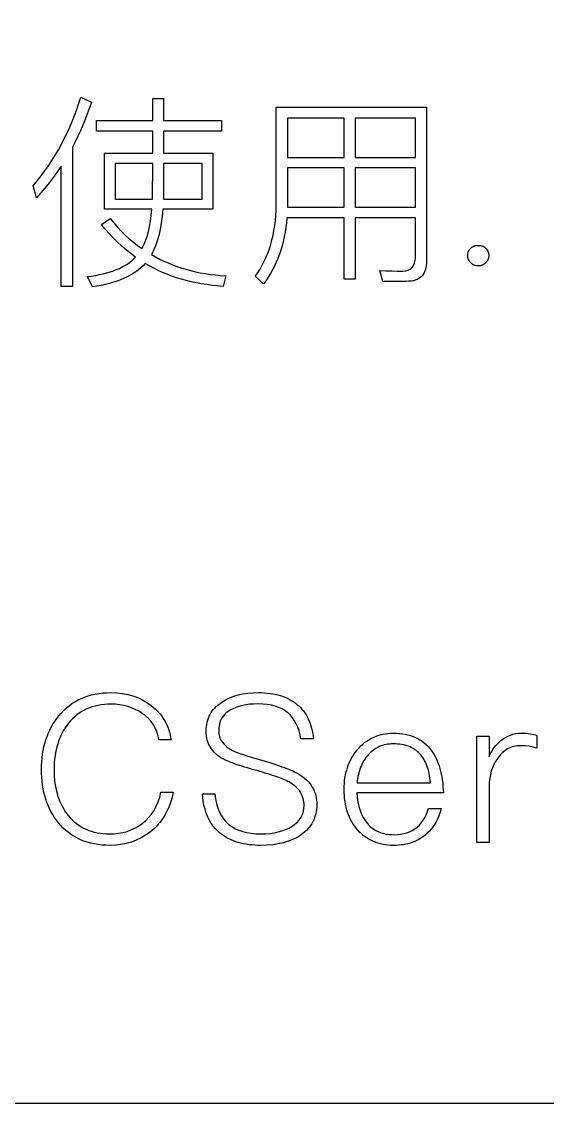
# Model space of a CAD drawing. Extents: x -100 to 100, y -100 to 100.
# Drawn here: x -53.97 to -42.26, y -100 to -75.91 of the extents above; entities that cross this region are included whole.
import ezdxf

# ---------------------------------------------------------------- set-up
doc = ezdxf.new("R2010")
doc.units = 0
doc.header["$MEASUREMENT"] = 0
doc.layers.get('0').update_dxf_attribs({"linetype": 'CONTINUOUS'})

msp = doc.modelspace()

# ---------------------------------------------------------------- linework, layer by layer
msp.add_lwpolyline([(-0.24952, -99.99999), (-95.999521, -99.99999), (-95.999521, -99.99999, -0.414214), (-99.999521, -95.99999), (-99.999521, -95.99999), (-99.999521, -0.249997)], format="xyb")
for points in [[(-53.093223, -79.129756), (-53.225356, -79.31979), (-53.225356, -79.31979), (-53.360356, -79.500078), (-53.360356, -79.500078), (-53.498228, -79.67063), (-53.498228, -79.67063), (-53.638955, -79.831431), (-53.638955, -79.831431), (-53.716929, -79.565435), (-53.716929, -79.565435), (-53.627319, -79.456138), (-53.627319, -79.456138), (-53.540791, -79.344941), (-53.540791, -79.344941), (-53.457344, -79.231846), (-53.457344, -79.231846), (-53.376982, -79.116851), (-53.376982, -79.116851), (-53.299697, -78.999961), (-53.299697, -78.999961), (-53.225498, -78.881167), (-53.225498, -78.881167), (-53.154375, -78.760483), (-53.154375, -78.760483), (-53.086338, -78.637891), (-53.086338, -78.637891), (-53.021377, -78.513408), (-53.021377, -78.513408), (-52.959502, -78.387017), (-52.959502, -78.387017), (-52.900703, -78.25873), (-52.900703, -78.25873), (-52.844995, -78.128545), (-52.844995, -78.128545), (-52.792358, -77.996465), (-52.792358, -77.996465), (-52.742808, -77.862485), (-52.742808, -77.862485), (-52.696338, -77.726602), (-52.696338, -77.726602), (-52.652949, -77.588818), (-52.652949, -77.588818), (-52.419058, -77.698892), (-52.419058, -77.698892), (-52.462769, -77.829956), (-52.462769, -77.829956), (-52.509058, -77.959438), (-52.509058, -77.959438), (-52.55793, -78.087344), (-52.55793, -78.087344), (-52.60938, -78.213677), (-52.60938, -78.213677), (-52.663408, -78.338438), (-52.663408, -78.338438), (-52.72002, -78.461611), (-52.72002, -78.461611), (-52.779209, -78.583218), (-52.779209, -78.583218), (-52.840977, -78.703237), (-52.840977, -78.703237), (-52.840977, -81.808037), (-52.840977, -81.808037), (-53.093223, -81.808037), (-53.093223, -81.808037), (-53.093223, -79.129756)], [(-52.304409, -78.111641), (-51.052397, -78.111641), (-51.052397, -78.111641), (-51.052397, -77.616343), (-51.052397, -77.616343), (-50.809326, -77.616343), (-50.809326, -77.616343), (-50.809326, -78.111641), (-50.809326, -78.111641), (-49.52064, -78.111641), (-49.52064, -78.111641), (-49.52064, -78.345527), (-49.52064, -78.345527), (-50.809326, -78.345527), (-50.809326, -78.345527), (-50.809326, -78.83624), (-50.809326, -78.83624), (-49.713252, -78.83624), (-49.713252, -78.83624), (-49.713252, -80.088252), (-49.713252, -80.088252), (-50.827681, -80.088252), (-50.827681, -80.088252), (-50.843662, -80.247476), (-50.843662, -80.247476), (-50.864082, -80.397241), (-50.864082, -80.397241), (-50.88895, -80.537544), (-50.88895, -80.537544), (-50.918257, -80.668389), (-50.918257, -80.668389), (-50.952012, -80.78978), (-50.952012, -80.78978), (-50.9902, -80.901714), (-50.9902, -80.901714), (-51.032837, -81.00418), (-51.032837, -81.00418), (-51.079917, -81.097192), (-51.079917, -81.097192), (-50.990669, -81.147944), (-50.990669, -81.147944), (-50.899478, -81.195869), (-50.899478, -81.195869), (-50.806362, -81.240957), (-50.806362, -81.240957), (-50.711304, -81.283218), (-50.711304, -81.283218), (-50.614316, -81.322646), (-50.614316, -81.322646), (-50.515391, -81.359243), (-50.515391, -81.359243), (-50.414531, -81.393018), (-50.414531, -81.393018), (-50.311738, -81.423955), (-50.311738, -81.423955), (-50.207007, -81.452065), (-50.207007, -81.452065), (-50.100347, -81.477339), (-50.100347, -81.477339), (-49.991748, -81.499785), (-49.991748, -81.499785), (-49.881216, -81.519404), (-49.881216, -81.519404), (-49.76875, -81.536187), (-49.76875, -81.536187), (-49.654346, -81.550142), (-49.654346, -81.550142), (-49.538008, -81.56127), (-49.538008, -81.56127), (-49.419736, -81.569561), (-49.419736, -81.569561), (-49.483945, -81.803447), (-49.483945, -81.803447), (-49.606807, -81.79394), (-49.606807, -81.79394), (-49.727729, -81.781455), (-49.727729, -81.781455), (-49.846714, -81.765996), (-49.846714, -81.765996), (-49.963774, -81.747563), (-49.963774, -81.747563), (-50.078892, -81.726157), (-50.078892, -81.726157), (-50.192075, -81.701772), (-50.192075, -81.701772), (-50.30332, -81.674419), (-50.30332, -81.674419), (-50.412637, -81.644087), (-50.412637, -81.644087), (-50.52002, -81.610786), (-50.52002, -81.610786), (-50.625464, -81.574517), (-50.625464, -81.574517), (-50.72897, -81.535259), (-50.72897, -81.535259), (-50.830547, -81.493037), (-50.830547, -81.493037), (-50.930186, -81.447842), (-50.930186, -81.447842), (-51.027891, -81.399663), (-51.027891, -81.399663), (-51.123662, -81.348525), (-51.123662, -81.348525), (-51.2175, -81.294404), (-51.2175, -81.294404), (-51.264023, -81.343198), (-51.264023, -81.343198), (-51.31417, -81.389844), (-51.31417, -81.389844), (-51.36793, -81.434346), (-51.36793, -81.434346), (-51.425308, -81.476694), (-51.425308, -81.476694), (-51.486304, -81.516899), (-51.486304, -81.516899), (-51.550923, -81.554951), (-51.550923, -81.554951), (-51.61916, -81.590845), (-51.61916, -81.590845), (-51.691016, -81.6246), (-51.691016, -81.6246), (-51.766489, -81.656196), (-51.766489, -81.656196), (-51.845581, -81.685649), (-51.845581, -81.685649), (-51.928291, -81.712944), (-51.928291, -81.712944), (-52.014619, -81.738101), (-52.014619, -81.738101), (-52.10457, -81.761108), (-52.10457, -81.761108), (-52.19814, -81.781953), (-52.19814, -81.781953), (-52.295322, -81.800664), (-52.295322, -81.800664), (-52.396128, -81.817212), (-52.396128, -81.817212), (-52.506201, -81.58791), (-52.506201, -81.58791), (-52.412793, -81.574922), (-52.412793, -81.574922), (-52.3229, -81.560039), (-52.3229, -81.560039), (-52.236514, -81.543252), (-52.236514, -81.543252), (-52.153638, -81.524565), (-52.153638, -81.524565), (-52.074277, -81.503979), (-52.074277, -81.503979), (-51.998428, -81.481499), (-51.998428, -81.481499), (-51.926094, -81.457114), (-51.926094, -81.457114), (-51.857261, -81.43084), (-51.857261, -81.43084), (-51.791948, -81.402661), (-51.791948, -81.402661), (-51.730142, -81.372583), (-51.730142, -81.372583), (-51.671846, -81.340605), (-51.671846, -81.340605), (-51.617065, -81.306724), (-51.617065, -81.306724), (-51.565791, -81.270947), (-51.565791, -81.270947), (-51.518032, -81.233276), (-51.518032, -81.233276), (-51.473784, -81.193701), (-51.473784, -81.193701), (-51.433047, -81.152231), (-51.433047, -81.152231), (-51.537236, -81.07563), (-51.537236, -81.07563), (-51.638848, -80.994868), (-51.638848, -80.994868), (-51.737881, -80.909951), (-51.737881, -80.909951), (-51.834331, -80.820879), (-51.834331, -80.820879), (-51.928198, -80.727661), (-51.928198, -80.727661), (-52.019492, -80.630273), (-52.019492, -80.630273), (-52.108208, -80.528735), (-52.108208, -80.528735), (-52.194336, -80.423042), (-52.194336, -80.423042), (-51.997139, -80.290044), (-51.997139, -80.290044), (-51.917886, -80.388857), (-51.917886, -80.388857), (-51.836045, -80.483521), (-51.836045, -80.483521), (-51.751636, -80.574019), (-51.751636, -80.574019), (-51.664644, -80.660366), (-51.664644, -80.660366), (-51.575068, -80.742559), (-51.575068, -80.742559), (-51.48292, -80.820596), (-51.48292, -80.820596), (-51.388188, -80.894478), (-51.388188, -80.894478), (-51.290879, -80.964199), (-51.290879, -80.964199), (-51.248311, -80.880293), (-51.248311, -80.880293), (-51.210049, -80.789067), (-51.210049, -80.789067), (-51.176084, -80.690542), (-51.176084, -80.690542), (-51.146416, -80.584697), (-51.146416, -80.584697), (-51.121045, -80.471553), (-51.121045, -80.471553), (-51.09998, -80.351094), (-51.09998, -80.351094), (-51.083208, -80.22333), (-51.083208, -80.22333), (-51.070737, -80.088252), (-51.070737, -80.088252), (-52.125552, -80.088252), (-52.125552, -80.088252), (-52.125552, -78.83624), (-52.125552, -78.83624), (-51.052397, -78.83624), (-51.052397, -78.83624), (-51.052397, -78.345527), (-51.052397, -78.345527), (-52.304409, -78.345527), (-52.304409, -78.345527), (-52.304409, -78.111641)], [(-48.064092, -80.276279), (-48.074175, -80.386294), (-48.074175, -80.386294), (-48.087236, -80.493906), (-48.087236, -80.493906), (-48.103271, -80.599121), (-48.103271, -80.599121), (-48.12228, -80.701934), (-48.12228, -80.701934), (-48.144263, -80.802344), (-48.144263, -80.802344), (-48.169219, -80.900347), (-48.169219, -80.900347), (-48.197148, -80.995962), (-48.197148, -80.995962), (-48.228047, -81.08917), (-48.228047, -81.08917), (-48.261924, -81.179976), (-48.261924, -81.179976), (-48.298774, -81.268384), (-48.298774, -81.268384), (-48.338594, -81.354395), (-48.338594, -81.354395), (-48.381396, -81.437998), (-48.381396, -81.437998), (-48.427163, -81.519209), (-48.427163, -81.519209), (-48.475908, -81.598013), (-48.475908, -81.598013), (-48.527627, -81.674419), (-48.527627, -81.674419), (-48.582319, -81.748418), (-48.582319, -81.748418), (-48.765767, -81.57874), (-48.765767, -81.57874), (-48.710737, -81.499434), (-48.710737, -81.499434), (-48.659141, -81.417441), (-48.659141, -81.417441), (-48.610991, -81.332759), (-48.610991, -81.332759), (-48.566274, -81.245386), (-48.566274, -81.245386), (-48.525, -81.155332), (-48.525, -81.155332), (-48.487163, -81.062583), (-48.487163, -81.062583), (-48.452769, -80.967158), (-48.452769, -80.967158), (-48.421812, -80.869043), (-48.421812, -80.869043), (-48.394297, -80.768237), (-48.394297, -80.768237), (-48.37022, -80.664741), (-48.37022, -80.664741), (-48.34958, -80.55856), (-48.34958, -80.55856), (-48.332383, -80.449702), (-48.332383, -80.449702), (-48.318623, -80.338145), (-48.318623, -80.338145), (-48.308306, -80.223901), (-48.308306, -80.223901), (-48.301431, -80.106973), (-48.301431, -80.106973), (-48.297988, -79.987363), (-48.297988, -79.987363), (-48.297988, -77.813545), (-48.297988, -77.813545), (-44.950127, -77.813545), (-44.950127, -77.813545), (-44.950127, -81.243955), (-44.950127, -81.243955), (-44.951885, -81.298374), (-44.951885, -81.298374), (-44.957148, -81.349292), (-44.957148, -81.349292), (-44.965933, -81.396689), (-44.965933, -81.396689), (-44.978218, -81.440581), (-44.978218, -81.440581), (-44.994019, -81.480967), (-44.994019, -81.480967), (-45.01333, -81.517832), (-45.01333, -81.517832), (-45.036152, -81.551187), (-45.036152, -81.551187), (-45.062485, -81.581035), (-45.062485, -81.581035), (-45.092334, -81.607363), (-45.092334, -81.607363), (-45.125684, -81.63019), (-45.125684, -81.63019), (-45.162554, -81.649507), (-45.162554, -81.649507), (-45.202935, -81.665298), (-45.202935, -81.665298), (-45.246826, -81.677593), (-45.246826, -81.677593), (-45.294224, -81.686372), (-45.294224, -81.686372), (-45.345137, -81.691636), (-45.345137, -81.691636), (-45.399556, -81.693389), (-45.399556, -81.693389), (-45.926968, -81.693389), (-45.926968, -81.693389), (-45.991167, -81.450322), (-45.991167, -81.450322), (-45.856167, -81.456343), (-45.856167, -81.456343), (-45.726323, -81.460649), (-45.726323, -81.460649), (-45.601636, -81.463228), (-45.601636, -81.463228), (-45.482109, -81.464082), (-45.482109, -81.464082), (-45.415469, -81.459209), (-45.415469, -81.459209), (-45.35771, -81.44459), (-45.35771, -81.44459), (-45.308843, -81.420229), (-45.308843, -81.420229), (-45.268857, -81.386118), (-45.268857, -81.386118), (-45.237759, -81.342266), (-45.237759, -81.342266), (-45.215547, -81.288667), (-45.215547, -81.288667), (-45.202222, -81.225322), (-45.202222, -81.225322), (-45.197778, -81.152231), (-45.197778, -81.152231), (-45.197778, -80.276279), (-45.197778, -80.276279), (-46.541509, -80.276279), (-46.541509, -80.276279), (-46.541509, -81.642939), (-46.541509, -81.642939), (-46.78916, -81.642939), (-46.78916, -81.642939), (-46.78916, -80.276279), (-46.78916, -80.276279), (-48.064092, -80.276279)], [(-46.78916, -78.056602), (-48.045752, -78.056602), (-48.045752, -78.056602), (-48.045752, -78.932554), (-48.045752, -78.932554), (-46.78916, -78.932554), (-46.78916, -78.932554), (-46.78916, -78.056602)], [(-45.197778, -78.932554), (-45.197778, -78.056602), (-45.197778, -78.056602), (-46.541509, -78.056602), (-46.541509, -78.056602), (-46.541509, -78.932554), (-46.541509, -78.932554), (-45.197778, -78.932554)], [(-51.056978, -79.863535), (-51.052397, -79.065552), (-51.052397, -79.065552), (-51.89166, -79.065552), (-51.89166, -79.065552), (-51.89166, -79.863535), (-51.89166, -79.863535), (-51.056978, -79.863535)], [(-49.951729, -79.863535), (-49.951729, -79.065552), (-49.951729, -79.065552), (-50.809326, -79.065552), (-50.809326, -79.065552), (-50.809326, -79.776392), (-50.809326, -79.776392), (-50.813921, -79.863535), (-50.813921, -79.863535), (-49.951729, -79.863535)], [(-48.045752, -79.16186), (-48.045752, -80.005703), (-48.045752, -80.005703), (-48.050342, -80.042393), (-48.050342, -80.042393), (-46.78916, -80.042393), (-46.78916, -80.042393), (-46.78916, -79.16186), (-46.78916, -79.16186), (-48.045752, -79.16186)], [(-45.197778, -80.042393), (-45.197778, -79.16186), (-45.197778, -79.16186), (-46.541509, -79.16186), (-46.541509, -79.16186), (-46.541509, -80.042393), (-46.541509, -80.042393), (-45.197778, -80.042393)], [(-43.799009, -80.89082), (-43.786543, -80.891074), (-43.786543, -80.891074), (-43.77436, -80.891826), (-43.77436, -80.891826), (-43.762466, -80.893076), (-43.762466, -80.893076), (-43.750854, -80.894834), (-43.750854, -80.894834), (-43.739536, -80.897095), (-43.739536, -80.897095), (-43.728501, -80.899849), (-43.728501, -80.899849), (-43.717754, -80.903115), (-43.717754, -80.903115), (-43.70729, -80.90687), (-43.70729, -80.90687), (-43.697114, -80.911138), (-43.697114, -80.911138), (-43.687227, -80.915898), (-43.687227, -80.915898), (-43.677622, -80.921167), (-43.677622, -80.921167), (-43.668306, -80.926934), (-43.668306, -80.926934), (-43.659277, -80.933208), (-43.659277, -80.933208), (-43.650532, -80.939971), (-43.650532, -80.939971), (-43.642075, -80.947251), (-43.642075, -80.947251), (-43.633906, -80.95502), (-43.633906, -80.95502), (-43.625576, -80.962651), (-43.625576, -80.962651), (-43.617783, -80.970645), (-43.617783, -80.970645), (-43.610532, -80.978989), (-43.610532, -80.978989), (-43.603813, -80.9877), (-43.603813, -80.9877), (-43.597632, -80.996768), (-43.597632, -80.996768), (-43.591992, -81.006187), (-43.591992, -81.006187), (-43.586885, -81.015967), (-43.586885, -81.015967), (-43.582314, -81.026108), (-43.582314, -81.026108), (-43.578286, -81.036606), (-43.578286, -81.036606), (-43.57479, -81.047461), (-43.57479, -81.047461), (-43.571836, -81.058672), (-43.571836, -81.058672), (-43.569419, -81.070244), (-43.569419, -81.070244), (-43.567539, -81.082178), (-43.567539, -81.082178), (-43.566191, -81.094468), (-43.566191, -81.094468), (-43.565391, -81.107119), (-43.565391, -81.107119), (-43.565122, -81.120117), (-43.565122, -81.120117), (-43.565405, -81.131519), (-43.565405, -81.131519), (-43.566265, -81.142769), (-43.566265, -81.142769), (-43.5677, -81.153877), (-43.5677, -81.153877), (-43.569707, -81.164839), (-43.569707, -81.164839), (-43.572285, -81.175654), (-43.572285, -81.175654), (-43.575439, -81.186338), (-43.575439, -81.186338), (-43.579165, -81.196865), (-43.579165, -81.196865), (-43.583462, -81.207261), (-43.583462, -81.207261), (-43.588335, -81.217505), (-43.588335, -81.217505), (-43.593784, -81.227617), (-43.593784, -81.227617), (-43.599805, -81.237568), (-43.599805, -81.237568), (-43.606396, -81.247388), (-43.606396, -81.247388), (-43.61356, -81.257061), (-43.61356, -81.257061), (-43.621304, -81.266592), (-43.621304, -81.266592), (-43.629614, -81.275977), (-43.629614, -81.275977), (-43.638496, -81.285225), (-43.638496, -81.285225), (-43.647725, -81.292993), (-43.647725, -81.292993), (-43.657056, -81.300273), (-43.657056, -81.300273), (-43.666499, -81.307046), (-43.666499, -81.307046), (-43.67605, -81.313311), (-43.67605, -81.313311), (-43.685703, -81.319087), (-43.685703, -81.319087), (-43.695464, -81.324355), (-43.695464, -81.324355), (-43.705337, -81.329116), (-43.705337, -81.329116), (-43.715317, -81.333379), (-43.715317, -81.333379), (-43.7254, -81.337139), (-43.7254, -81.337139), (-43.735596, -81.3404), (-43.735596, -81.3404), (-43.745894, -81.343159), (-43.745894, -81.343159), (-43.756304, -81.345415), (-43.756304, -81.345415), (-43.766821, -81.347173), (-43.766821, -81.347173), (-43.777441, -81.348428), (-43.777441, -81.348428), (-43.788174, -81.34918), (-43.788174, -81.34918), (-43.799009, -81.349434), (-43.799009, -81.349434), (-43.811479, -81.349165), (-43.811479, -81.349165), (-43.823657, -81.348359), (-43.823657, -81.348359), (-43.835557, -81.347012), (-43.835557, -81.347012), (-43.847163, -81.345132), (-43.847163, -81.345132), (-43.858481, -81.34271), (-43.858481, -81.34271), (-43.869521, -81.339756), (-43.869521, -81.339756), (-43.880269, -81.33627), (-43.880269, -81.33627), (-43.890728, -81.332236), (-43.890728, -81.332236), (-43.900908, -81.327671), (-43.900908, -81.327671), (-43.910796, -81.322559), (-43.910796, -81.322559), (-43.920396, -81.316919), (-43.920396, -81.316919), (-43.929717, -81.310732), (-43.929717, -81.310732), (-43.938745, -81.304023), (-43.938745, -81.304023), (-43.947485, -81.296763), (-43.947485, -81.296763), (-43.955942, -81.28897), (-43.955942, -81.28897), (-43.964111, -81.28064), (-43.964111, -81.28064), (-43.972441, -81.271953), (-43.972441, -81.271953), (-43.980229, -81.263086), (-43.980229, -81.263086), (-43.987485, -81.254033), (-43.987485, -81.254033), (-43.994204, -81.24481), (-43.994204, -81.24481), (-44.000386, -81.23541), (-44.000386, -81.23541), (-44.006025, -81.22582), (-44.006025, -81.22582), (-44.011133, -81.21606), (-44.011133, -81.21606), (-44.015703, -81.206113), (-44.015703, -81.206113), (-44.019731, -81.195996), (-44.019731, -81.195996), (-44.023228, -81.185693), (-44.023228, -81.185693), (-44.026182, -81.17521), (-44.026182, -81.17521), (-44.028599, -81.164556), (-44.028599, -81.164556), (-44.030479, -81.153711), (-44.030479, -81.153711), (-44.031826, -81.142695), (-44.031826, -81.142695), (-44.032632, -81.131494), (-44.032632, -81.131494), (-44.032896, -81.120117), (-44.032896, -81.120117), (-44.032632, -81.107119), (-44.032632, -81.107119), (-44.031826, -81.094468), (-44.031826, -81.094468), (-44.030479, -81.082178), (-44.030479, -81.082178), (-44.028599, -81.070244), (-44.028599, -81.070244), (-44.026182, -81.058672), (-44.026182, -81.058672), (-44.023228, -81.047461), (-44.023228, -81.047461), (-44.019731, -81.036606), (-44.019731, -81.036606), (-44.015703, -81.026108), (-44.015703, -81.026108), (-44.011133, -81.015967), (-44.011133, -81.015967), (-44.006025, -81.006187), (-44.006025, -81.006187), (-44.000386, -80.996768), (-44.000386, -80.996768), (-43.994204, -80.9877), (-43.994204, -80.9877), (-43.987485, -80.978989), (-43.987485, -80.978989), (-43.980229, -80.970645), (-43.980229, -80.970645), (-43.972441, -80.962651), (-43.972441, -80.962651), (-43.964111, -80.95502), (-43.964111, -80.95502), (-43.956479, -80.947251), (-43.956479, -80.947251), (-43.948491, -80.939971), (-43.948491, -80.939971), (-43.940142, -80.933208), (-43.940142, -80.933208), (-43.931436, -80.926934), (-43.931436, -80.926934), (-43.922373, -80.921167), (-43.922373, -80.921167), (-43.912949, -80.915898), (-43.912949, -80.915898), (-43.903164, -80.911138), (-43.903164, -80.911138), (-43.893027, -80.90687), (-43.893027, -80.90687), (-43.882524, -80.903115), (-43.882524, -80.903115), (-43.87167, -80.899849), (-43.87167, -80.899849), (-43.860459, -80.897095), (-43.860459, -80.897095), (-43.848882, -80.894834), (-43.848882, -80.894834), (-43.836953, -80.893076), (-43.836953, -80.893076), (-43.824663, -80.891826), (-43.824663, -80.891826), (-43.812017, -80.891074), (-43.812017, -80.891074), (-43.799009, -80.89082)], [(-51.978799, -90.851855), (-51.850532, -90.856309), (-51.850532, -90.856309), (-51.727139, -90.869639), (-51.727139, -90.869639), (-51.608618, -90.891846), (-51.608618, -90.891846), (-51.494966, -90.922939), (-51.494966, -90.922939), (-51.386191, -90.96293), (-51.386191, -90.96293), (-51.282285, -91.011797), (-51.282285, -91.011797), (-51.183257, -91.069561), (-51.183257, -91.069561), (-51.089102, -91.136201), (-51.089102, -91.136201), (-51.042754, -91.173066), (-51.042754, -91.173066), (-50.998882, -91.211445), (-50.998882, -91.211445), (-50.95748, -91.251318), (-50.95748, -91.251318), (-50.91855, -91.292705), (-50.91855, -91.292705), (-50.882095, -91.335596), (-50.882095, -91.335596), (-50.84811, -91.37998), (-50.84811, -91.37998), (-50.816602, -91.425879), (-50.816602, -91.425879), (-50.787559, -91.473281), (-50.787559, -91.473281), (-50.760991, -91.522188), (-50.760991, -91.522188), (-50.736895, -91.572598), (-50.736895, -91.572598), (-50.715273, -91.624521), (-50.715273, -91.624521), (-50.696123, -91.677939), (-50.696123, -91.677939), (-50.679443, -91.732871), (-50.679443, -91.732871), (-50.665239, -91.789297), (-50.665239, -91.789297), (-50.653501, -91.847236), (-50.653501, -91.847236), (-50.644238, -91.90667), (-50.644238, -91.90667), (-50.914819, -91.90667), (-50.914819, -91.90667), (-50.933667, -91.81416), (-50.933667, -91.81416), (-50.960396, -91.726953), (-50.960396, -91.726953), (-50.995005, -91.645049), (-50.995005, -91.645049), (-51.0375, -91.568438), (-51.0375, -91.568438), (-51.087881, -91.497148), (-51.087881, -91.497148), (-51.146138, -91.431152), (-51.146138, -91.431152), (-51.212275, -91.370459), (-51.212275, -91.370459), (-51.286299, -91.315059), (-51.286299, -91.315059), (-51.361396, -91.266689), (-51.361396, -91.266689), (-51.439932, -91.224775), (-51.439932, -91.224775), (-51.521909, -91.189307), (-51.521909, -91.189307), (-51.607324, -91.160283), (-51.607324, -91.160283), (-51.696187, -91.137705), (-51.696187, -91.137705), (-51.788481, -91.121582), (-51.788481, -91.121582), (-51.884214, -91.111904), (-51.884214, -91.111904), (-51.983389, -91.108682), (-51.983389, -91.108682), (-52.05748, -91.110352), (-52.05748, -91.110352), (-52.12957, -91.115352), (-52.12957, -91.115352), (-52.199653, -91.123682), (-52.199653, -91.123682), (-52.267725, -91.135342), (-52.267725, -91.135342), (-52.333794, -91.150332), (-52.333794, -91.150332), (-52.397856, -91.168652), (-52.397856, -91.168652), (-52.459912, -91.190313), (-52.459912, -91.190313), (-52.519961, -91.215313), (-52.519961, -91.215313), (-52.578008, -91.243633), (-52.578008, -91.243633), (-52.634043, -91.275293), (-52.634043, -91.275293), (-52.688071, -91.310273), (-52.688071, -91.310273), (-52.740098, -91.348594), (-52.740098, -91.348594), (-52.790112, -91.390244), (-52.790112, -91.390244), (-52.838125, -91.435234), (-52.838125, -91.435234), (-52.884131, -91.483545), (-52.884131, -91.483545), (-52.928125, -91.535186), (-52.928125, -91.535186), (-52.967007, -91.585439), (-52.967007, -91.585439), (-53.003369, -91.637588), (-53.003369, -91.637588), (-53.037231, -91.691641), (-53.037231, -91.691641), (-53.068579, -91.747588), (-53.068579, -91.747588), (-53.097422, -91.805439), (-53.097422, -91.805439), (-53.123755, -91.865186), (-53.123755, -91.865186), (-53.147578, -91.926816), (-53.147578, -91.926816), (-53.168896, -91.990371), (-53.168896, -91.990371), (-53.187705, -92.055801), (-53.187705, -92.055801), (-53.204009, -92.123154), (-53.204009, -92.123154), (-53.217803, -92.192393), (-53.217803, -92.192393), (-53.229087, -92.263525), (-53.229087, -92.263525), (-53.237861, -92.336563), (-53.237861, -92.336563), (-53.244131, -92.411504), (-53.244131, -92.411504), (-53.247896, -92.48834), (-53.247896, -92.48834), (-53.24915, -92.56707), (-53.24915, -92.56707), (-53.247915, -92.645771), (-53.247915, -92.645771), (-53.244204, -92.7225), (-53.244204, -92.7225), (-53.238022, -92.797256), (-53.238022, -92.797256), (-53.229375, -92.870039), (-53.229375, -92.870039), (-53.218247, -92.940859), (-53.218247, -92.940859), (-53.204648, -93.009707), (-53.204648, -93.009707), (-53.188579, -93.076582), (-53.188579, -93.076582), (-53.170039, -93.141484), (-53.170039, -93.141484), (-53.149028, -93.204414), (-53.149028, -93.204414), (-53.125542, -93.265381), (-53.125542, -93.265381), (-53.09958, -93.324375), (-53.09958, -93.324375), (-53.071152, -93.381387), (-53.071152, -93.381387), (-53.040249, -93.436445), (-53.040249, -93.436445), (-53.006875, -93.489521), (-53.006875, -93.489521), (-52.971025, -93.540635), (-52.971025, -93.540635), (-52.93271, -93.589775), (-52.93271, -93.589775), (-52.89041, -93.639199), (-52.89041, -93.639199), (-52.846074, -93.68543), (-52.846074, -93.68543), (-52.799692, -93.728486), (-52.799692, -93.728486), (-52.751274, -93.76834), (-52.751274, -93.76834), (-52.700806, -93.80502), (-52.700806, -93.80502), (-52.648301, -93.838496), (-52.648301, -93.838496), (-52.593755, -93.868789), (-52.593755, -93.868789), (-52.537158, -93.895889), (-52.537158, -93.895889), (-52.478525, -93.919805), (-52.478525, -93.919805), (-52.417847, -93.940537), (-52.417847, -93.940537), (-52.355127, -93.958076), (-52.355127, -93.958076), (-52.290371, -93.972422), (-52.290371, -93.972422), (-52.223564, -93.983584), (-52.223564, -93.983584), (-52.154722, -93.991553), (-52.154722, -93.991553), (-52.083833, -93.996338), (-52.083833, -93.996338), (-52.010898, -93.99793), (-52.010898, -93.99793), (-51.90936, -93.994424), (-51.90936, -93.994424), (-51.811123, -93.983887), (-51.811123, -93.983887), (-51.716177, -93.966338), (-51.716177, -93.966338), (-51.624526, -93.941758), (-51.624526, -93.941758), (-51.536167, -93.910146), (-51.536167, -93.910146), (-51.451113, -93.871523), (-51.451113, -93.871523), (-51.369355, -93.825889), (-51.369355, -93.825889), (-51.290889, -93.773213), (-51.290889, -93.773213), (-51.213066, -93.708076), (-51.213066, -93.708076), (-51.142412, -93.636494), (-51.142412, -93.636494), (-51.078921, -93.558457), (-51.078921, -93.558457), (-51.022598, -93.473975), (-51.022598, -93.473975), (-50.973442, -93.383037), (-50.973442, -93.383037), (-50.931445, -93.285654), (-50.931445, -93.285654), (-50.896621, -93.181816), (-50.896621, -93.181816), (-50.86896, -93.071543), (-50.86896, -93.071543), (-50.598379, -93.071543), (-50.598379, -93.071543), (-50.612749, -93.14166), (-50.612749, -93.14166), (-50.629478, -93.209844), (-50.629478, -93.209844), (-50.648579, -93.276094), (-50.648579, -93.276094), (-50.670039, -93.3404), (-50.670039, -93.3404), (-50.693867, -93.402783), (-50.693867, -93.402783), (-50.720054, -93.463223), (-50.720054, -93.463223), (-50.748613, -93.521738), (-50.748613, -93.521738), (-50.779531, -93.578311), (-50.779531, -93.578311), (-50.812817, -93.632939), (-50.812817, -93.632939), (-50.848467, -93.685645), (-50.848467, -93.685645), (-50.886484, -93.736416), (-50.886484, -93.736416), (-50.926865, -93.785254), (-50.926865, -93.785254), (-50.969609, -93.832148), (-50.969609, -93.832148), (-51.014717, -93.877119), (-51.014717, -93.877119), (-51.062188, -93.920146), (-51.062188, -93.920146), (-51.112031, -93.96124), (-51.112031, -93.96124), (-51.210273, -94.030039), (-51.210273, -94.030039), (-51.312383, -94.089658), (-51.312383, -94.089658), (-51.418369, -94.140107), (-51.418369, -94.140107), (-51.528218, -94.181377), (-51.528218, -94.181377), (-51.641938, -94.213486), (-51.641938, -94.213486), (-51.759531, -94.236416), (-51.759531, -94.236416), (-51.880991, -94.250176), (-51.880991, -94.250176), (-52.006318, -94.254766), (-52.006318, -94.254766), (-52.096787, -94.252783), (-52.096787, -94.252783), (-52.184746, -94.246875), (-52.184746, -94.246875), (-52.270195, -94.237031), (-52.270195, -94.237031), (-52.35314, -94.223232), (-52.35314, -94.223232), (-52.433574, -94.205498), (-52.433574, -94.205498), (-52.511504, -94.183818), (-52.511504, -94.183818), (-52.586924, -94.158203), (-52.586924, -94.158203), (-52.659839, -94.128643), (-52.659839, -94.128643), (-52.730244, -94.095137), (-52.730244, -94.095137), (-52.798135, -94.057705), (-52.798135, -94.057705), (-52.863525, -94.016318), (-52.863525, -94.016318), (-52.926406, -93.970996), (-52.926406, -93.970996), (-52.986777, -93.921729), (-52.986777, -93.921729), (-53.044644, -93.868516), (-53.044644, -93.868516), (-53.1, -93.811367), (-53.1, -93.811367), (-53.152847, -93.750283), (-53.152847, -93.750283), (-53.198384, -93.691914), (-53.198384, -93.691914), (-53.240986, -93.631475), (-53.240986, -93.631475), (-53.280649, -93.568955), (-53.280649, -93.568955), (-53.317373, -93.504355), (-53.317373, -93.504355), (-53.351162, -93.437676), (-53.351162, -93.437676), (-53.382007, -93.368916), (-53.382007, -93.368916), (-53.409917, -93.298086), (-53.409917, -93.298086), (-53.434888, -93.225176), (-53.434888, -93.225176), (-53.456924, -93.150186), (-53.456924, -93.150186), (-53.476025, -93.073115), (-53.476025, -93.073115), (-53.492183, -92.993975), (-53.492183, -92.993975), (-53.5054, -92.912744), (-53.5054, -92.912744), (-53.515688, -92.829443), (-53.515688, -92.829443), (-53.523032, -92.744062), (-53.523032, -92.744062), (-53.527441, -92.656602), (-53.527441, -92.656602), (-53.528906, -92.56707), (-53.528906, -92.56707), (-53.527402, -92.47748), (-53.527402, -92.47748), (-53.522891, -92.389863), (-53.522891, -92.389863), (-53.515361, -92.304219), (-53.515361, -92.304219), (-53.504834, -92.220537), (-53.504834, -92.220537), (-53.491289, -92.138828), (-53.491289, -92.138828), (-53.474736, -92.059092), (-53.474736, -92.059092), (-53.455171, -91.981318), (-53.455171, -91.981318), (-53.432598, -91.905527), (-53.432598, -91.905527), (-53.407017, -91.831699), (-53.407017, -91.831699), (-53.378428, -91.759844), (-53.378428, -91.759844), (-53.346826, -91.689961), (-53.346826, -91.689961), (-53.312212, -91.622051), (-53.312212, -91.622051), (-53.27459, -91.556104), (-53.27459, -91.556104), (-53.233965, -91.492119), (-53.233965, -91.492119), (-53.190322, -91.430127), (-53.190322, -91.430127), (-53.143667, -91.370088), (-53.143667, -91.370088), (-53.090215, -91.307344), (-53.090215, -91.307344), (-53.03418, -91.248633), (-53.03418, -91.248633), (-52.975562, -91.193975), (-52.975562, -91.193975), (-52.914365, -91.143369), (-52.914365, -91.143369), (-52.850591, -91.096807), (-52.850591, -91.096807), (-52.784233, -91.054297), (-52.784233, -91.054297), (-52.715303, -91.01584), (-52.715303, -91.01584), (-52.643789, -90.981426), (-52.643789, -90.981426), (-52.569692, -90.951055), (-52.569692, -90.951055), (-52.493018, -90.924736), (-52.493018, -90.924736), (-52.413765, -90.902471), (-52.413765, -90.902471), (-52.331934, -90.884258), (-52.331934, -90.884258), (-52.247515, -90.870078), (-52.247515, -90.870078), (-52.160522, -90.859961), (-52.160522, -90.859961), (-52.070952, -90.853887), (-52.070952, -90.853887), (-51.978799, -90.851855)], [(-48.692397, -90.851855), (-48.626187, -90.852891), (-48.626187, -90.852891), (-48.561694, -90.855947), (-48.561694, -90.855947), (-48.498921, -90.861055), (-48.498921, -90.861055), (-48.437866, -90.868193), (-48.437866, -90.868193), (-48.378535, -90.877393), (-48.378535, -90.877393), (-48.320923, -90.888623), (-48.320923, -90.888623), (-48.265029, -90.901895), (-48.265029, -90.901895), (-48.210854, -90.917217), (-48.210854, -90.917217), (-48.158398, -90.93457), (-48.158398, -90.93457), (-48.107666, -90.953975), (-48.107666, -90.953975), (-48.058652, -90.97542), (-48.058652, -90.97542), (-48.011357, -90.998906), (-48.011357, -90.998906), (-47.965781, -91.024434), (-47.965781, -91.024434), (-47.921929, -91.052002), (-47.921929, -91.052002), (-47.879795, -91.081621), (-47.879795, -91.081621), (-47.83938, -91.113271), (-47.83938, -91.113271), (-47.79979, -91.146914), (-47.79979, -91.146914), (-47.762422, -91.18249), (-47.762422, -91.18249), (-47.727271, -91.22001), (-47.727271, -91.22001), (-47.694346, -91.259453), (-47.694346, -91.259453), (-47.663643, -91.30084), (-47.663643, -91.30084), (-47.635156, -91.34416), (-47.635156, -91.34416), (-47.608892, -91.389404), (-47.608892, -91.389404), (-47.584854, -91.436592), (-47.584854, -91.436592), (-47.563037, -91.485713), (-47.563037, -91.485713), (-47.543438, -91.536768), (-47.543438, -91.536768), (-47.52606, -91.589766), (-47.52606, -91.589766), (-47.510903, -91.644688), (-47.510903, -91.644688), (-47.497969, -91.701543), (-47.497969, -91.701543), (-47.487261, -91.760342), (-47.487261, -91.760342), (-47.47877, -91.821074), (-47.47877, -91.821074), (-47.4725, -91.88374), (-47.4725, -91.88374), (-47.752251, -91.88374), (-47.752251, -91.88374), (-47.768804, -91.791377), (-47.768804, -91.791377), (-47.790942, -91.70459), (-47.790942, -91.70459), (-47.818677, -91.623398), (-47.818677, -91.623398), (-47.851997, -91.547813), (-47.851997, -91.547813), (-47.890903, -91.477793), (-47.890903, -91.477793), (-47.9354, -91.413379), (-47.9354, -91.413379), (-47.985488, -91.354541), (-47.985488, -91.354541), (-48.041167, -91.301299), (-48.041167, -91.301299), (-48.10165, -91.255088), (-48.10165, -91.255088), (-48.168438, -91.21502), (-48.168438, -91.21502), (-48.241528, -91.181133), (-48.241528, -91.181133), (-48.320923, -91.153398), (-48.320923, -91.153398), (-48.406626, -91.131826), (-48.406626, -91.131826), (-48.498638, -91.116426), (-48.498638, -91.116426), (-48.596948, -91.107178), (-48.596948, -91.107178), (-48.701567, -91.104102), (-48.701567, -91.104102), (-48.797593, -91.10625), (-48.797593, -91.10625), (-48.888452, -91.112705), (-48.888452, -91.112705), (-48.974155, -91.123447), (-48.974155, -91.123447), (-49.054702, -91.138496), (-49.054702, -91.138496), (-49.130083, -91.157842), (-49.130083, -91.157842), (-49.200308, -91.181484), (-49.200308, -91.181484), (-49.265371, -91.209434), (-49.265371, -91.209434), (-49.325278, -91.24168), (-49.325278, -91.24168), (-49.385474, -91.281025), (-49.385474, -91.281025), (-49.437642, -91.325664), (-49.437642, -91.325664), (-49.481782, -91.375615), (-49.481782, -91.375615), (-49.5179, -91.430869), (-49.5179, -91.430869), (-49.545991, -91.491416), (-49.545991, -91.491416), (-49.566055, -91.557266), (-49.566055, -91.557266), (-49.578096, -91.628428), (-49.578096, -91.628428), (-49.582109, -91.704883), (-49.582109, -91.704883), (-49.577305, -91.770879), (-49.577305, -91.770879), (-49.562905, -91.833574), (-49.562905, -91.833574), (-49.538901, -91.892988), (-49.538901, -91.892988), (-49.505288, -91.949092), (-49.505288, -91.949092), (-49.46208, -92.001904), (-49.46208, -92.001904), (-49.409268, -92.051416), (-49.409268, -92.051416), (-49.346855, -92.097637), (-49.346855, -92.097637), (-49.274839, -92.140566), (-49.274839, -92.140566), (-49.228906, -92.160908), (-49.228906, -92.160908), (-49.173657, -92.182979), (-49.173657, -92.182979), (-49.109092, -92.206768), (-49.109092, -92.206768), (-49.035215, -92.232275), (-49.035215, -92.232275), (-48.952017, -92.259512), (-48.952017, -92.259512), (-48.859507, -92.288467), (-48.859507, -92.288467), (-48.757681, -92.319131), (-48.757681, -92.319131), (-48.646538, -92.351523), (-48.646538, -92.351523), (-48.56854, -92.374238), (-48.56854, -92.374238), (-48.493906, -92.396523), (-48.493906, -92.396523), (-48.422642, -92.418379), (-48.422642, -92.418379), (-48.354751, -92.439805), (-48.354751, -92.439805), (-48.29022, -92.460801), (-48.29022, -92.460801), (-48.229063, -92.481367), (-48.229063, -92.481367), (-48.171265, -92.501504), (-48.171265, -92.501504), (-48.116846, -92.521211), (-48.116846, -92.521211), (-48.065786, -92.540488), (-48.065786, -92.540488), (-48.018096, -92.559326), (-48.018096, -92.559326), (-47.973779, -92.577744), (-47.973779, -92.577744), (-47.932822, -92.595732), (-47.932822, -92.595732), (-47.895239, -92.613291), (-47.895239, -92.613291), (-47.861021, -92.63042), (-47.861021, -92.63042), (-47.830171, -92.647109), (-47.830171, -92.647109), (-47.80269, -92.663389), (-47.80269, -92.663389), (-47.753262, -92.694551), (-47.753262, -92.694551), (-47.707026, -92.727295), (-47.707026, -92.727295), (-47.663979, -92.761621), (-47.663979, -92.761621), (-47.624121, -92.797529), (-47.624121, -92.797529), (-47.587451, -92.835), (-47.587451, -92.835), (-47.55397, -92.874053), (-47.55397, -92.874053), (-47.523677, -92.914688), (-47.523677, -92.914688), (-47.496572, -92.956885), (-47.496572, -92.956885), (-47.472656, -93.000674), (-47.472656, -93.000674), (-47.451929, -93.046035), (-47.451929, -93.046035), (-47.43439, -93.092959), (-47.43439, -93.092959), (-47.420039, -93.141475), (-47.420039, -93.141475), (-47.408877, -93.191563), (-47.408877, -93.191563), (-47.400908, -93.243232), (-47.400908, -93.243232), (-47.396123, -93.296475), (-47.396123, -93.296475), (-47.394531, -93.351289), (-47.394531, -93.351289), (-47.395908, -93.40335), (-47.395908, -93.40335), (-47.400044, -93.454053), (-47.400044, -93.454053), (-47.406943, -93.503389), (-47.406943, -93.503389), (-47.416602, -93.551357), (-47.416602, -93.551357), (-47.429014, -93.597969), (-47.429014, -93.597969), (-47.444189, -93.643223), (-47.444189, -93.643223), (-47.462119, -93.687119), (-47.462119, -93.687119), (-47.482813, -93.729648), (-47.482813, -93.729648), (-47.50626, -93.770811), (-47.50626, -93.770811), (-47.532471, -93.810615), (-47.532471, -93.810615), (-47.561436, -93.849063), (-47.561436, -93.849063), (-47.593164, -93.886143), (-47.593164, -93.886143), (-47.627651, -93.921865), (-47.627651, -93.921865), (-47.664897, -93.956221), (-47.664897, -93.956221), (-47.704897, -93.989219), (-47.704897, -93.989219), (-47.747661, -94.020859), (-47.747661, -94.020859), (-47.834868, -94.075684), (-47.834868, -94.075684), (-47.929097, -94.123193), (-47.929097, -94.123193), (-48.030352, -94.163398), (-48.030352, -94.163398), (-48.138628, -94.196279), (-48.138628, -94.196279), (-48.253926, -94.221865), (-48.253926, -94.221865), (-48.376245, -94.240146), (-48.376245, -94.240146), (-48.505586, -94.251104), (-48.505586, -94.251104), (-48.641948, -94.254766), (-48.641948, -94.254766), (-48.711528, -94.25376), (-48.711528, -94.25376), (-48.779243, -94.250742), (-48.779243, -94.250742), (-48.845098, -94.245732), (-48.845098, -94.245732), (-48.909092, -94.238711), (-48.909092, -94.238711), (-48.971216, -94.229688), (-48.971216, -94.229688), (-49.031479, -94.218643), (-49.031479, -94.218643), (-49.089883, -94.205605), (-49.089883, -94.205605), (-49.146421, -94.190557), (-49.146421, -94.190557), (-49.201099, -94.173496), (-49.201099, -94.173496), (-49.253911, -94.154443), (-49.253911, -94.154443), (-49.304858, -94.133369), (-49.304858, -94.133369), (-49.353945, -94.110293), (-49.353945, -94.110293), (-49.401167, -94.085215), (-49.401167, -94.085215), (-49.446528, -94.058125), (-49.446528, -94.058125), (-49.490024, -94.029033), (-49.490024, -94.029033), (-49.531655, -93.99793), (-49.531655, -93.99793), (-49.576802, -93.960059), (-49.576802, -93.960059), (-49.61937, -93.919824), (-49.61937, -93.919824), (-49.659351, -93.877227), (-49.659351, -93.877227), (-49.696758, -93.832266), (-49.696758, -93.832266), (-49.731582, -93.784932), (-49.731582, -93.784932), (-49.763828, -93.735234), (-49.763828, -93.735234), (-49.793496, -93.683174), (-49.793496, -93.683174), (-49.820581, -93.62876), (-49.820581, -93.62876), (-49.845088, -93.571963), (-49.845088, -93.571963), (-49.867017, -93.512813), (-49.867017, -93.512813), (-49.886362, -93.451289), (-49.886362, -93.451289), (-49.90313, -93.387412), (-49.90313, -93.387412), (-49.917319, -93.321162), (-49.917319, -93.321162), (-49.928931, -93.252549), (-49.928931, -93.252549), (-49.937959, -93.181572), (-49.937959, -93.181572), (-49.944409, -93.108232), (-49.944409, -93.108232), (-49.669238, -93.108232), (-49.669238, -93.108232), (-49.653188, -93.220313), (-49.653188, -93.220313), (-49.630259, -93.324922), (-49.630259, -93.324922), (-49.600449, -93.42209), (-49.600449, -93.42209), (-49.56376, -93.511807), (-49.56376, -93.511807), (-49.52019, -93.594063), (-49.52019, -93.594063), (-49.469741, -93.668877), (-49.469741, -93.668877), (-49.412412, -93.73624), (-49.412412, -93.73624), (-49.348208, -93.796143), (-49.348208, -93.796143), (-49.28207, -93.843438), (-49.28207, -93.843438), (-49.209771, -93.884424), (-49.209771, -93.884424), (-49.131309, -93.919102), (-49.131309, -93.919102), (-49.04668, -93.94748), (-49.04668, -93.94748), (-48.955889, -93.969551), (-48.955889, -93.969551), (-48.858936, -93.985322), (-48.858936, -93.985322), (-48.755815, -93.994785), (-48.755815, -93.994785), (-48.646538, -93.99793), (-48.646538, -93.99793), (-48.542275, -93.995283), (-48.542275, -93.995283), (-48.442744, -93.987324), (-48.442744, -93.987324), (-48.347939, -93.974072), (-48.347939, -93.974072), (-48.257866, -93.955508), (-48.257866, -93.955508), (-48.17252, -93.93165), (-48.17252, -93.93165), (-48.091904, -93.90248), (-48.091904, -93.90248), (-48.016016, -93.868018), (-48.016016, -93.868018), (-47.944858, -93.828252), (-47.944858, -93.828252), (-47.882515, -93.782891), (-47.882515, -93.782891), (-47.828486, -93.733955), (-47.828486, -93.733955), (-47.782773, -93.681426), (-47.782773, -93.681426), (-47.745366, -93.625313), (-47.745366, -93.625313), (-47.71627, -93.565625), (-47.71627, -93.565625), (-47.695493, -93.502354), (-47.695493, -93.502354), (-47.683027, -93.435498), (-47.683027, -93.435498), (-47.678867, -93.365049), (-47.678867, -93.365049), (-47.680176, -93.323779), (-47.680176, -93.323779), (-47.684102, -93.283643), (-47.684102, -93.283643), (-47.69064, -93.244668), (-47.69064, -93.244668), (-47.699795, -93.206826), (-47.699795, -93.206826), (-47.711563, -93.170146), (-47.711563, -93.170146), (-47.725947, -93.1346), (-47.725947, -93.1346), (-47.742954, -93.100205), (-47.742954, -93.100205), (-47.762568, -93.066953), (-47.762568, -93.066953), (-47.7848, -93.034854), (-47.7848, -93.034854), (-47.809648, -93.003896), (-47.809648, -93.003896), (-47.837114, -92.974092), (-47.837114, -92.974092), (-47.867192, -92.94542), (-47.867192, -92.94542), (-47.899883, -92.9179), (-47.899883, -92.9179), (-47.935195, -92.891533), (-47.935195, -92.891533), (-47.97312, -92.866309), (-47.97312, -92.866309), (-48.013657, -92.842227), (-48.013657, -92.842227), (-48.037969, -92.828887), (-48.037969, -92.828887), (-48.065034, -92.815225), (-48.065034, -92.815225), (-48.094863, -92.80123), (-48.094863, -92.80123), (-48.127451, -92.786914), (-48.127451, -92.786914), (-48.162798, -92.772275), (-48.162798, -92.772275), (-48.200898, -92.757314), (-48.200898, -92.757314), (-48.241763, -92.742031), (-48.241763, -92.742031), (-48.285386, -92.726436), (-48.285386, -92.726436), (-48.331763, -92.710508), (-48.331763, -92.710508), (-48.380903, -92.694258), (-48.380903, -92.694258), (-48.432803, -92.677686), (-48.432803, -92.677686), (-48.487456, -92.660801), (-48.487456, -92.660801), (-48.544878, -92.643584), (-48.544878, -92.643584), (-48.605049, -92.626045), (-48.605049, -92.626045), (-48.667988, -92.608184), (-48.667988, -92.608184), (-48.733677, -92.59), (-48.733677, -92.59), (-48.80541, -92.569639), (-48.80541, -92.569639), (-48.873838, -92.549805), (-48.873838, -92.549805), (-48.938975, -92.530508), (-48.938975, -92.530508), (-49.000815, -92.511748), (-49.000815, -92.511748), (-49.05936, -92.493525), (-49.05936, -92.493525), (-49.114609, -92.47585), (-49.114609, -92.47585), (-49.166563, -92.458701), (-49.166563, -92.458701), (-49.215215, -92.4421), (-49.215215, -92.4421), (-49.260576, -92.426025), (-49.260576, -92.426025), (-49.302637, -92.410498), (-49.302637, -92.410498), (-49.341406, -92.395498), (-49.341406, -92.395498), (-49.376875, -92.381045), (-49.376875, -92.381045), (-49.409053, -92.367119), (-49.409053, -92.367119), (-49.43793, -92.35374), (-49.43793, -92.35374), (-49.463516, -92.340898), (-49.463516, -92.340898), (-49.485801, -92.328594), (-49.485801, -92.328594), (-49.531338, -92.301465), (-49.531338, -92.301465), (-49.573936, -92.272842), (-49.573936, -92.272842), (-49.613599, -92.242715), (-49.613599, -92.242715), (-49.650322, -92.211074), (-49.650322, -92.211074), (-49.684106, -92.17793), (-49.684106, -92.17793), (-49.714956, -92.143281), (-49.714956, -92.143281), (-49.742871, -92.107129), (-49.742871, -92.107129), (-49.767842, -92.069473), (-49.767842, -92.069473), (-49.789878, -92.030313), (-49.789878, -92.030313), (-49.808975, -91.989648), (-49.808975, -91.989648), (-49.825132, -91.947471), (-49.825132, -91.947471), (-49.838354, -91.903799), (-49.838354, -91.903799), (-49.848638, -91.858613), (-49.848638, -91.858613), (-49.855981, -91.811934), (-49.855981, -91.811934), (-49.860391, -91.76375), (-49.860391, -91.76375), (-49.86186, -91.714053), (-49.86186, -91.714053), (-49.860483, -91.661523), (-49.860483, -91.661523), (-49.856343, -91.610576), (-49.856343, -91.610576), (-49.849443, -91.561201), (-49.849443, -91.561201), (-49.839785, -91.513408), (-49.839785, -91.513408), (-49.827373, -91.467188), (-49.827373, -91.467188), (-49.812202, -91.422549), (-49.812202, -91.422549), (-49.794268, -91.379482), (-49.794268, -91.379482), (-49.773579, -91.337998), (-49.773579, -91.337998), (-49.750127, -91.298076), (-49.750127, -91.298076), (-49.723921, -91.259736), (-49.723921, -91.259736), (-49.694951, -91.222979), (-49.694951, -91.222979), (-49.663223, -91.187793), (-49.663223, -91.187793), (-49.62874, -91.154189), (-49.62874, -91.154189), (-49.591494, -91.122158), (-49.591494, -91.122158), (-49.551489, -91.091699), (-49.551489, -91.091699), (-49.50873, -91.062822), (-49.50873, -91.062822), (-49.427754, -91.013379), (-49.427754, -91.013379), (-49.340762, -90.970527), (-49.340762, -90.970527), (-49.247749, -90.934268), (-49.247749, -90.934268), (-49.148716, -90.9046), (-49.148716, -90.9046), (-49.043667, -90.881523), (-49.043667, -90.881523), (-48.932598, -90.865049), (-48.932598, -90.865049), (-48.815508, -90.855156), (-48.815508, -90.855156), (-48.692397, -90.851855)], [(-45.690337, -91.755332), (-45.620938, -91.756816), (-45.620938, -91.756816), (-45.55376, -91.761279), (-45.55376, -91.761279), (-45.488799, -91.768711), (-45.488799, -91.768711), (-45.426064, -91.779121), (-45.426064, -91.779121), (-45.365552, -91.7925), (-45.365552, -91.7925), (-45.307256, -91.808857), (-45.307256, -91.808857), (-45.251182, -91.828193), (-45.251182, -91.828193), (-45.197334, -91.850488), (-45.197334, -91.850488), (-45.145703, -91.875771), (-45.145703, -91.875771), (-45.096294, -91.904023), (-45.096294, -91.904023), (-45.049106, -91.935244), (-45.049106, -91.935244), (-45.004141, -91.969443), (-45.004141, -91.969443), (-44.961396, -92.006621), (-44.961396, -92.006621), (-44.920874, -92.046758), (-44.920874, -92.046758), (-44.882568, -92.089873), (-44.882568, -92.089873), (-44.846489, -92.135977), (-44.846489, -92.135977), (-44.815874, -92.179443), (-44.815874, -92.179443), (-44.787085, -92.225049), (-44.787085, -92.225049), (-44.760127, -92.272754), (-44.760127, -92.272754), (-44.73499, -92.322568), (-44.73499, -92.322568), (-44.711685, -92.374502), (-44.711685, -92.374502), (-44.690205, -92.428555), (-44.690205, -92.428555), (-44.670557, -92.484717), (-44.670557, -92.484717), (-44.652729, -92.542988), (-44.652729, -92.542988), (-44.636729, -92.603379), (-44.636729, -92.603379), (-44.622559, -92.665879), (-44.622559, -92.665879), (-44.610215, -92.730498), (-44.610215, -92.730498), (-44.599702, -92.797236), (-44.599702, -92.797236), (-44.591011, -92.866074), (-44.591011, -92.866074), (-44.58415, -92.937041), (-44.58415, -92.937041), (-44.579116, -93.010117), (-44.579116, -93.010117), (-44.575908, -93.085303), (-44.575908, -93.085303), (-46.50208, -93.085303), (-46.50208, -93.085303), (-46.493408, -93.191279), (-46.493408, -93.191279), (-46.478862, -93.291387), (-46.478862, -93.291387), (-46.458438, -93.385625), (-46.458438, -93.385625), (-46.432144, -93.473975), (-46.432144, -93.473975), (-46.399966, -93.556445), (-46.399966, -93.556445), (-46.361914, -93.633057), (-46.361914, -93.633057), (-46.317993, -93.703779), (-46.317993, -93.703779), (-46.268188, -93.768633), (-46.268188, -93.768633), (-46.240098, -93.798623), (-46.240098, -93.798623), (-46.210864, -93.82667), (-46.210864, -93.82667), (-46.180479, -93.852793), (-46.180479, -93.852793), (-46.14895, -93.876982), (-46.14895, -93.876982), (-46.11627, -93.899229), (-46.11627, -93.899229), (-46.082446, -93.919541), (-46.082446, -93.919541), (-46.04748, -93.93793), (-46.04748, -93.93793), (-46.011367, -93.954365), (-46.011367, -93.954365), (-45.974102, -93.968887), (-45.974102, -93.968887), (-45.935693, -93.981455), (-45.935693, -93.981455), (-45.896138, -93.9921), (-45.896138, -93.9921), (-45.855439, -94.000801), (-45.855439, -94.000801), (-45.813589, -94.007578), (-45.813589, -94.007578), (-45.770596, -94.012412), (-45.770596, -94.012412), (-45.726455, -94.015313), (-45.726455, -94.015313), (-45.681167, -94.016279), (-45.681167, -94.016279), (-45.603774, -94.013633), (-45.603774, -94.013633), (-45.529824, -94.005674), (-45.529824, -94.005674), (-45.459312, -93.992422), (-45.459312, -93.992422), (-45.392236, -93.973857), (-45.392236, -93.973857), (-45.328604, -93.95), (-45.328604, -93.95), (-45.268413, -93.92083), (-45.268413, -93.92083), (-45.21166, -93.886357), (-45.21166, -93.886357), (-45.15835, -93.846592), (-45.15835, -93.846592), (-45.118291, -93.808975), (-45.118291, -93.808975), (-45.080669, -93.767197), (-45.080669, -93.767197), (-45.045483, -93.72126), (-45.045483, -93.72126), (-45.012734, -93.671172), (-45.012734, -93.671172), (-44.982427, -93.616934), (-44.982427, -93.616934), (-44.954551, -93.558525), (-44.954551, -93.558525), (-44.929111, -93.495977), (-44.929111, -93.495977), (-44.906108, -93.429258), (-44.906108, -93.429258), (-44.626357, -93.429258), (-44.626357, -93.429258), (-44.64936, -93.51332), (-44.64936, -93.51332), (-44.67709, -93.593496), (-44.67709, -93.593496), (-44.709551, -93.669814), (-44.709551, -93.669814), (-44.746743, -93.742256), (-44.746743, -93.742256), (-44.788662, -93.81083), (-44.788662, -93.81083), (-44.835313, -93.875547), (-44.835313, -93.875547), (-44.886689, -93.936387), (-44.886689, -93.936387), (-44.942798, -93.99335), (-44.942798, -93.99335), (-44.979541, -94.02501), (-44.979541, -94.02501), (-45.017539, -94.054619), (-45.017539, -94.054619), (-45.056792, -94.082188), (-45.056792, -94.082188), (-45.097295, -94.107715), (-45.097295, -94.107715), (-45.139058, -94.131201), (-45.139058, -94.131201), (-45.18207, -94.152646), (-45.18207, -94.152646), (-45.226338, -94.172041), (-45.226338, -94.172041), (-45.271855, -94.189404), (-45.271855, -94.189404), (-45.318628, -94.204727), (-45.318628, -94.204727), (-45.36666, -94.217998), (-45.36666, -94.217998), (-45.415942, -94.229238), (-45.415942, -94.229238), (-45.466479, -94.238418), (-45.466479, -94.238418), (-45.518271, -94.245566), (-45.518271, -94.245566), (-45.571318, -94.250684), (-45.571318, -94.250684), (-45.625615, -94.25374), (-45.625615, -94.25374), (-45.681167, -94.254766), (-45.681167, -94.254766), (-45.742866, -94.253438), (-45.742866, -94.253438), (-45.802983, -94.249453), (-45.802983, -94.249453), (-45.861528, -94.242832), (-45.861528, -94.242832), (-45.918496, -94.233555), (-45.918496, -94.233555), (-45.973892, -94.221621), (-45.973892, -94.221621), (-46.0277, -94.207031), (-46.0277, -94.207031), (-46.079941, -94.189805), (-46.079941, -94.189805), (-46.130605, -94.169912), (-46.130605, -94.169912), (-46.179688, -94.147373), (-46.179688, -94.147373), (-46.227197, -94.122197), (-46.227197, -94.122197), (-46.27313, -94.094355), (-46.27313, -94.094355), (-46.31749, -94.063857), (-46.31749, -94.063857), (-46.360269, -94.030713), (-46.360269, -94.030713), (-46.40147, -93.994922), (-46.40147, -93.994922), (-46.441099, -93.956475), (-46.441099, -93.956475), (-46.47915, -93.915381), (-46.47915, -93.915381), (-46.516357, -93.872051), (-46.516357, -93.872051), (-46.551167, -93.826895), (-46.551167, -93.826895), (-46.583574, -93.779902), (-46.583574, -93.779902), (-46.613579, -93.731084), (-46.613579, -93.731084), (-46.641187, -93.68043), (-46.641187, -93.68043), (-46.666392, -93.627969), (-46.666392, -93.627969), (-46.689199, -93.573672), (-46.689199, -93.573672), (-46.7096, -93.517539), (-46.7096, -93.517539), (-46.727607, -93.45958), (-46.727607, -93.45958), (-46.743208, -93.399805), (-46.743208, -93.399805), (-46.756411, -93.338203), (-46.756411, -93.338203), (-46.767217, -93.274766), (-46.767217, -93.274766), (-46.775615, -93.209502), (-46.775615, -93.209502), (-46.781616, -93.142412), (-46.781616, -93.142412), (-46.78522, -93.073496), (-46.78522, -93.073496), (-46.786421, -93.002754), (-46.786421, -93.002754), (-46.785273, -92.938057), (-46.785273, -92.938057), (-46.781836, -92.874697), (-46.781836, -92.874697), (-46.776099, -92.812656), (-46.776099, -92.812656), (-46.768071, -92.751943), (-46.768071, -92.751943), (-46.757754, -92.692559), (-46.757754, -92.692559), (-46.745142, -92.634502), (-46.745142, -92.634502), (-46.730239, -92.577764), (-46.730239, -92.577764), (-46.713037, -92.522354), (-46.713037, -92.522354), (-46.69355, -92.468271), (-46.69355, -92.468271), (-46.671768, -92.415508), (-46.671768, -92.415508), (-46.647686, -92.364082), (-46.647686, -92.364082), (-46.621318, -92.313975), (-46.621318, -92.313975), (-46.592656, -92.265186), (-46.592656, -92.265186), (-46.561699, -92.217734), (-46.561699, -92.217734), (-46.528452, -92.171611), (-46.528452, -92.171611), (-46.49291, -92.126797), (-46.49291, -92.126797), (-46.454302, -92.081816), (-46.454302, -92.081816), (-46.414155, -92.039736), (-46.414155, -92.039736), (-46.372471, -92.000557), (-46.372471, -92.000557), (-46.329243, -91.964277), (-46.329243, -91.964277), (-46.284473, -91.930908), (-46.284473, -91.930908), (-46.238164, -91.900439), (-46.238164, -91.900439), (-46.190313, -91.872861), (-46.190313, -91.872861), (-46.140923, -91.848193), (-46.140923, -91.848193), (-46.089995, -91.826436), (-46.089995, -91.826436), (-46.03752, -91.807568), (-46.03752, -91.807568), (-45.983511, -91.791611), (-45.983511, -91.791611), (-45.927959, -91.778545), (-45.927959, -91.778545), (-45.870864, -91.768389), (-45.870864, -91.768389), (-45.812231, -91.761133), (-45.812231, -91.761133), (-45.752056, -91.756787), (-45.752056, -91.756787), (-45.690337, -91.755332)], [(-42.835029, -91.755332), (-42.781499, -91.756123), (-42.781499, -91.756123), (-42.730981, -91.758486), (-42.730981, -91.758486), (-42.683472, -91.762422), (-42.683472, -91.762422), (-42.63897, -91.767939), (-42.63897, -91.767939), (-42.59748, -91.775029), (-42.59748, -91.775029), (-42.559004, -91.783701), (-42.559004, -91.783701), (-42.52353, -91.793945), (-42.52353, -91.793945), (-42.491069, -91.805771), (-42.491069, -91.805771), (-42.491069, -92.085537), (-42.491069, -92.085537), (-42.577339, -92.063457), (-42.577339, -92.063457), (-42.666484, -92.047695), (-42.666484, -92.047695), (-42.758496, -92.038232), (-42.758496, -92.038232), (-42.853369, -92.035088), (-42.853369, -92.035088), (-42.89353, -92.036191), (-42.89353, -92.036191), (-42.932622, -92.039521), (-42.932622, -92.039521), (-42.97064, -92.045078), (-42.97064, -92.045078), (-43.007578, -92.052852), (-43.007578, -92.052852), (-43.043442, -92.062842), (-43.043442, -92.062842), (-43.078232, -92.075068), (-43.078232, -92.075068), (-43.111948, -92.089502), (-43.111948, -92.089502), (-43.14459, -92.106162), (-43.14459, -92.106162), (-43.176157, -92.125049), (-43.176157, -92.125049), (-43.206646, -92.146152), (-43.206646, -92.146152), (-43.23606, -92.169482), (-43.23606, -92.169482), (-43.264399, -92.195029), (-43.264399, -92.195029), (-43.29167, -92.222783), (-43.29167, -92.222783), (-43.317856, -92.252773), (-43.317856, -92.252773), (-43.342979, -92.28499), (-43.342979, -92.28499), (-43.367017, -92.319424), (-43.367017, -92.319424), (-43.411089, -92.385273), (-43.411089, -92.385273), (-43.449277, -92.454424), (-43.449277, -92.454424), (-43.481602, -92.526865), (-43.481602, -92.526865), (-43.508042, -92.602607), (-43.508042, -92.602607), (-43.528604, -92.68165), (-43.528604, -92.68165), (-43.543296, -92.763984), (-43.543296, -92.763984), (-43.552114, -92.849609), (-43.552114, -92.849609), (-43.555049, -92.938545), (-43.555049, -92.938545), (-43.555049, -94.190557), (-43.555049, -94.190557), (-43.83022, -94.190557), (-43.83022, -94.190557), (-43.83022, -91.819531), (-43.83022, -91.819531), (-43.555049, -91.819531), (-43.555049, -91.819531), (-43.555049, -92.273564), (-43.555049, -92.273564), (-43.529893, -92.218887), (-43.529893, -92.218887), (-43.502598, -92.167217), (-43.502598, -92.167217), (-43.473145, -92.118564), (-43.473145, -92.118564), (-43.441543, -92.07291), (-43.441543, -92.07291), (-43.407788, -92.030283), (-43.407788, -92.030283), (-43.37189, -91.990654), (-43.37189, -91.990654), (-43.333838, -91.954033), (-43.333838, -91.954033), (-43.293638, -91.920439), (-43.293638, -91.920439), (-43.244341, -91.881738), (-43.244341, -91.881738), (-43.192744, -91.848203), (-43.192744, -91.848203), (-43.138857, -91.819824), (-43.138857, -91.819824), (-43.082681, -91.796611), (-43.082681, -91.796611), (-43.024204, -91.778545), (-43.024204, -91.778545), (-42.963442, -91.765654), (-42.963442, -91.765654), (-42.900381, -91.75791), (-42.900381, -91.75791), (-42.835029, -91.755332)], [(-45.685747, -91.993799), (-45.729336, -91.994746), (-45.729336, -91.994746), (-45.771812, -91.997598), (-45.771812, -91.997598), (-45.813174, -92.002344), (-45.813174, -92.002344), (-45.853428, -92.008994), (-45.853428, -92.008994), (-45.892568, -92.017539), (-45.892568, -92.017539), (-45.930605, -92.027988), (-45.930605, -92.027988), (-45.967524, -92.040322), (-45.967524, -92.040322), (-46.00334, -92.05457), (-46.00334, -92.05457), (-46.038037, -92.070703), (-46.038037, -92.070703), (-46.071626, -92.08875), (-46.071626, -92.08875), (-46.104102, -92.108691), (-46.104102, -92.108691), (-46.135474, -92.130527), (-46.135474, -92.130527), (-46.165732, -92.154268), (-46.165732, -92.154268), (-46.194878, -92.179902), (-46.194878, -92.179902), (-46.222915, -92.207441), (-46.222915, -92.207441), (-46.249839, -92.236865), (-46.249839, -92.236865), (-46.276064, -92.267793), (-46.276064, -92.267793), (-46.300859, -92.299785), (-46.300859, -92.299785), (-46.324219, -92.332852), (-46.324219, -92.332852), (-46.346147, -92.367002), (-46.346147, -92.367002), (-46.366646, -92.402217), (-46.366646, -92.402217), (-46.385703, -92.438516), (-46.385703, -92.438516), (-46.40333, -92.475879), (-46.40333, -92.475879), (-46.419526, -92.514326), (-46.419526, -92.514326), (-46.434287, -92.553848), (-46.434287, -92.553848), (-46.447617, -92.594443), (-46.447617, -92.594443), (-46.459512, -92.636104), (-46.459512, -92.636104), (-46.469971, -92.678848), (-46.469971, -92.678848), (-46.479004, -92.722676), (-46.479004, -92.722676), (-46.486597, -92.767568), (-46.486597, -92.767568), (-46.492759, -92.813535), (-46.492759, -92.813535), (-46.49749, -92.860576), (-46.49749, -92.860576), (-44.864839, -92.860576), (-44.864839, -92.860576), (-44.869805, -92.807256), (-44.869805, -92.807256), (-44.876108, -92.755625), (-44.876108, -92.755625), (-44.883745, -92.705684), (-44.883745, -92.705684), (-44.892715, -92.657432), (-44.892715, -92.657432), (-44.903018, -92.610869), (-44.903018, -92.610869), (-44.914658, -92.566016), (-44.914658, -92.566016), (-44.927637, -92.522842), (-44.927637, -92.522842), (-44.941943, -92.481367), (-44.941943, -92.481367), (-44.957588, -92.441582), (-44.957588, -92.441582), (-44.974565, -92.403496), (-44.974565, -92.403496), (-44.992881, -92.3671), (-44.992881, -92.3671), (-45.012524, -92.332383), (-45.012524, -92.332383), (-45.033506, -92.299375), (-45.033506, -92.299375), (-45.055825, -92.268057), (-45.055825, -92.268057), (-45.079478, -92.238438), (-45.079478, -92.238438), (-45.104463, -92.210498), (-45.104463, -92.210498), (-45.130781, -92.184258), (-45.130781, -92.184258), (-45.158438, -92.159707), (-45.158438, -92.159707), (-45.187427, -92.136855), (-45.187427, -92.136855), (-45.217754, -92.115693), (-45.217754, -92.115693), (-45.249414, -92.096221), (-45.249414, -92.096221), (-45.282407, -92.078447), (-45.282407, -92.078447), (-45.316733, -92.062373), (-45.316733, -92.062373), (-45.352397, -92.047979), (-45.352397, -92.047979), (-45.389395, -92.035283), (-45.389395, -92.035283), (-45.427729, -92.024277), (-45.427729, -92.024277), (-45.467397, -92.014961), (-45.467397, -92.014961), (-45.508394, -92.007344), (-45.508394, -92.007344), (-45.550732, -92.001426), (-45.550732, -92.001426), (-45.594404, -91.997188), (-45.594404, -91.997188), (-45.639409, -91.994648), (-45.639409, -91.994648), (-45.685747, -91.993799)]]:
    msp.add_lwpolyline(points)

doc.saveas('drawing.dxf')
